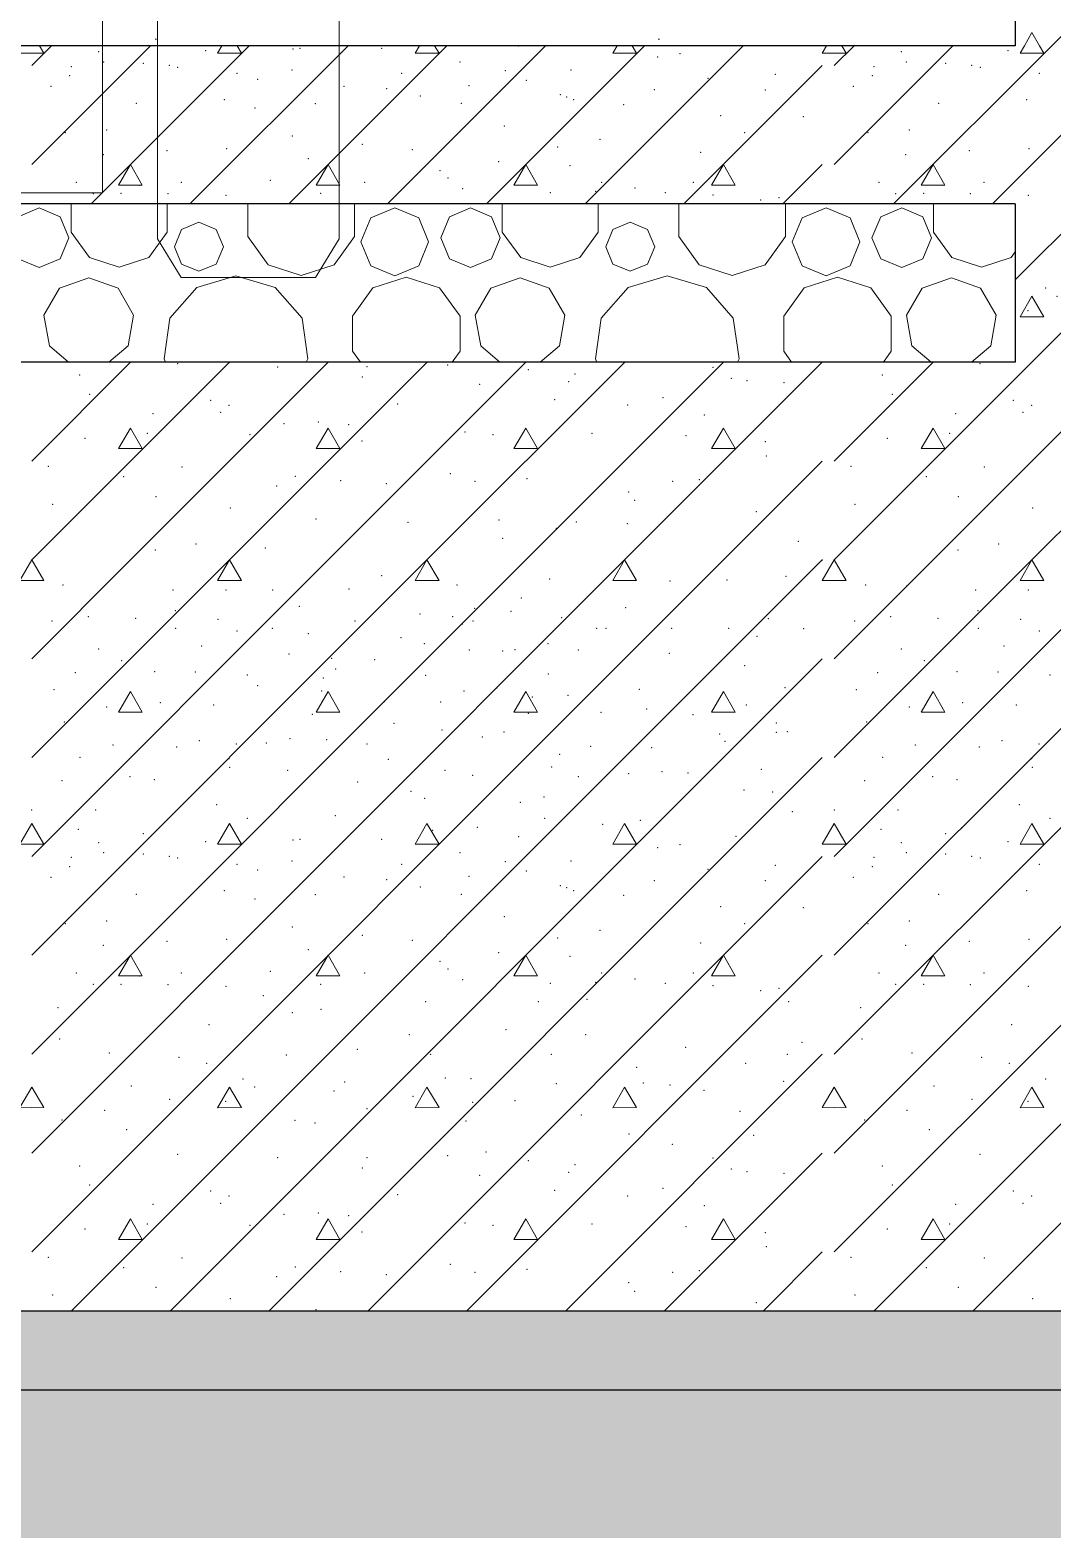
# Model space of a CAD drawing. Header units: millimetres. Extents: x 18162 to 7085488, y 72188 to 247925.
# Drawn here: x 4272667 to 4273960, y 98527 to 100423 of the extents above; entities that cross this region are included whole.
import ezdxf

# ---------------------------------------------------------------- set-up
doc = ezdxf.new("R2010")
doc.units = ezdxf.units.MM
doc.header["$MEASUREMENT"] = 0
for name, color, linetype in [('Drawing & Figure', 7, 'Continuous'), ('Interior - Furniture', 7, 'Continuous'), ('Structural - Bearing', 7, 'Continuous')]:
    doc.layers.add(name, color=color, linetype=linetype)

# ---------------------------------------------------------------- blocks, each defined once
blk = doc.blocks.new('*X1256', base_point=(4294986.6, 104752.7))
at = {"layer": 'Structural - Bearing', "color": 7, "linetype": 'Continuous', "lineweight": 9}
for p, q in [((4273913.1, 100106.7), (4274009.1, 100202.7)), ((4273934.1, 100002.7), (4274134.1, 100202.7)), ((4274059.1, 100002.7), (4274213.1, 100156.7)), ((4273934.1, 100086), (4273919.1, 100059.9)), ((4273949.2, 100060), (4273934.1, 100086)), ((4274184.1, 100086), (4274169.1, 100059.9)), ((4274199.2, 100060), (4274184.1, 100086)), ((4273919.1, 100059.9), (4273949.2, 100060)), ((4274169.1, 100059.9), (4274199.2, 100060)), ((4274184.1, 100002.7), (4274213.1, 100031.7))]:
    blk.add_line(p, q, dxfattribs=at)
for p in [(4273977, 100201.7), (4274013.5, 100180.1), (4274050, 100184.4), (4274182.5, 100193.9), (4274161.6, 100152.2), (4274006, 100126.4), (4274095.9, 100133.7), (4274188.7, 100127.5), (4274037.2, 100105.9), (4273951.3, 100096.4), (4273966, 100085.9), (4274079.7, 100092.4), (4274207.2, 100097.6), (4273929.2, 100067.8), (4274066.2, 100080.9), (4274166.3, 100074.1), (4274108.3, 100058.7), (4274017.1, 100044), (4274042.5, 100040.6)]:
    blk.add_point(p, dxfattribs=at)
blk = doc.blocks.new('*X1257', base_point=(4294986.6, 104752.7))
at = {"layer": 'Structural - Bearing', "color": 7, "linetype": 'Continuous', "lineweight": 9}
for p, q in [((4273959.1, 100402.7), (4274213.1, 100656.7)), ((4273934.1, 100419.3), (4273924.6, 100402.7)), ((4273943.7, 100402.7), (4273934.1, 100419.3))]:
    blk.add_line(p, q, dxfattribs=at)
blk = doc.blocks.new('*X1456', base_point=(4294986.6, 104752.7))
at = {"layer": 'Structural - Bearing', "color": 7, "linetype": 'Continuous', "lineweight": 9}
for p, q in [((4272668.9, 99877.6), (4272794, 100002.7)), ((4272668.9, 100002.6), (4272669, 100002.7)), ((4272668.9, 99752.6), (4272919, 100002.7)), ((4272793.9, 99752.6), (4273044, 100002.7)), ((4272918.9, 99752.6), (4273169, 100002.7)), ((4273043.9, 99752.6), (4273294, 100002.7)), ((4273168.9, 99752.6), (4273419, 100002.7)), ((4273293.9, 99752.6), (4273544, 100002.7)), ((4273418.9, 99752.6), (4273668.9, 100002.6)), ((4273684.1, 99877.6), (4273809.1, 100002.7)), ((4273684.1, 100002.6), (4273684.1, 100002.7)), ((4273684.1, 99752.6), (4273934.1, 100002.7)), ((4273809.1, 99752.6), (4274059.1, 100002.7)), ((4273934.1, 99752.6), (4274184.1, 100002.7)), ((4272778.8, 99893.3), (4272793.9, 99919.3)), ((4272793.9, 99919.3), (4272808.8, 99893.3)), ((4273028.8, 99893.3), (4273043.9, 99919.3)), ((4273043.9, 99919.3), (4273058.8, 99893.3)), ((4273278.8, 99893.3), (4273293.9, 99919.3)), ((4273293.9, 99919.3), (4273308.8, 99893.3)), ((4273528.8, 99893.3), (4273543.9, 99919.3)), ((4273543.9, 99919.3), (4273558.8, 99893.3)), ((4273793.9, 99893.3), (4273809.1, 99919.3)), ((4273809.1, 99919.3), (4273824, 99893.3)), ((4272808.8, 99893.3), (4272778.8, 99893.3)), ((4273058.8, 99893.3), (4273028.8, 99893.3)), ((4273308.8, 99893.3), (4273278.8, 99893.3)), ((4273558.8, 99893.3), (4273528.8, 99893.3)), ((4273543.9, 99752.6), (4273668.9, 99877.6)), ((4273824, 99893.3), (4273793.9, 99893.3)), ((4272653.8, 99726.6), (4272668.9, 99752.6)), ((4272668.9, 98877.6), (4273543.9, 99752.6)), ((4272668.9, 99002.6), (4273418.9, 99752.6)), ((4272668.9, 99627.6), (4272793.9, 99752.6)), ((4272668.9, 99127.6), (4273293.9, 99752.6)), ((4272668.9, 99252.6), (4273168.9, 99752.6)), ((4272668.9, 99377.6), (4273043.9, 99752.6)), ((4272668.9, 99502.6), (4272918.9, 99752.6)), ((4272684.1, 99726.6), (4272668.9, 99752.6)), ((4272719, 98802.7), (4273668.9, 99752.6)), ((4272918.9, 99752.6), (4272904, 99726.6)), ((4272934.1, 99726.6), (4272918.9, 99752.6)), ((4273168.9, 99752.6), (4273154, 99726.6)), ((4273184.1, 99726.6), (4273168.9, 99752.6)), ((4273418.9, 99752.6), (4273404, 99726.6)), ((4273434.1, 99726.6), (4273418.9, 99752.6)), ((4273668.9, 99726.6), (4273684.1, 99752.6)), ((4273684.1, 98877.6), (4274559.1, 99752.6)), ((4273684.1, 99002.6), (4274434.1, 99752.6)), ((4273684.1, 99627.6), (4273809.1, 99752.6)), ((4273684.1, 99127.6), (4274309.1, 99752.6)), ((4273684.1, 99252.6), (4274184.1, 99752.6)), ((4273684.1, 99377.6), (4274059.1, 99752.6)), ((4273684.1, 99502.6), (4273934.1, 99752.6)), ((4273699.2, 99726.6), (4273684.1, 99752.6)), ((4273734.2, 98802.7), (4274684.1, 99752.6)), ((4273934.1, 99752.6), (4273919.1, 99726.6)), ((4273949.2, 99726.6), (4273934.1, 99752.6)), ((4272668.9, 99726.6), (4272653.8, 99726.6)), ((4272668.9, 99726.6), (4272684.1, 99726.6)), ((4272904, 99726.6), (4272934.1, 99726.6)), ((4273154, 99726.6), (4273184.1, 99726.6)), ((4273404, 99726.6), (4273434.1, 99726.6)), ((4273684.1, 99726.6), (4273668.9, 99726.6)), ((4273684.1, 99726.6), (4273699.2, 99726.6)), ((4273919.1, 99726.6), (4273949.2, 99726.6)), ((4272844, 98802.7), (4273668.9, 99627.6)), ((4273859.2, 98802.7), (4274684.1, 99627.6)), ((4272778.8, 99560), (4272793.9, 99586)), ((4272793.9, 99586), (4272808.8, 99559.9)), ((4273028.8, 99560), (4273043.9, 99586)), ((4273043.9, 99586), (4273058.8, 99559.9)), ((4273278.8, 99560), (4273293.9, 99586)), ((4273293.9, 99586), (4273308.8, 99559.9)), ((4273528.8, 99560), (4273543.9, 99586)), ((4273543.9, 99586), (4273558.8, 99559.9)), ((4273793.9, 99560), (4273809.1, 99586)), ((4273809.1, 99586), (4273824, 99559.9)), ((4272808.8, 99559.9), (4272778.8, 99560)), ((4273058.8, 99559.9), (4273028.8, 99560)), ((4273308.8, 99559.9), (4273278.8, 99560)), ((4273558.8, 99559.9), (4273528.8, 99560)), ((4273824, 99559.9), (4273793.9, 99560)), ((4272969, 98802.7), (4273668.9, 99502.6)), ((4272653.8, 99393.3), (4272668.9, 99419.3)), ((4272684.1, 99393.3), (4272668.9, 99419.3)), ((4272918.9, 99419.3), (4272904, 99393.3)), ((4272934.1, 99393.3), (4272918.9, 99419.3)), ((4273168.9, 99419.3), (4273154, 99393.3)), ((4273184.1, 99393.3), (4273168.9, 99419.3)), ((4273418.9, 99419.3), (4273404, 99393.3)), ((4273434.1, 99393.3), (4273418.9, 99419.3)), ((4273668.9, 99393.3), (4273684.1, 99419.3)), ((4273699.2, 99393.3), (4273684.1, 99419.3)), ((4273934.1, 99419.3), (4273919.1, 99393.3)), ((4273949.2, 99393.3), (4273934.1, 99419.3)), ((4272668.9, 99393.3), (4272653.8, 99393.3)), ((4272668.9, 99393.3), (4272684.1, 99393.3)), ((4272904, 99393.3), (4272934.1, 99393.3)), ((4273154, 99393.3), (4273184.1, 99393.3)), ((4273404, 99393.3), (4273434.1, 99393.3)), ((4273684.1, 99393.3), (4273668.9, 99393.3)), ((4273684.1, 99393.3), (4273699.2, 99393.3)), ((4273919.1, 99393.3), (4273949.2, 99393.3)), ((4273094, 98802.7), (4273668.9, 99377.6)), ((4272778.8, 99226.6), (4272793.9, 99252.6)), ((4272793.9, 99252.6), (4272808.8, 99226.6)), ((4273028.8, 99226.6), (4273043.9, 99252.6)), ((4273043.9, 99252.6), (4273058.8, 99226.6)), ((4273219, 98802.7), (4273668.9, 99252.6)), ((4273278.8, 99226.6), (4273293.9, 99252.6)), ((4273293.9, 99252.6), (4273308.8, 99226.6)), ((4273528.8, 99226.6), (4273543.9, 99252.6)), ((4273543.9, 99252.6), (4273558.8, 99226.6)), ((4273793.9, 99226.6), (4273809.1, 99252.6)), ((4273809.1, 99252.6), (4273824, 99226.6)), ((4272808.8, 99226.6), (4272778.8, 99226.6)), ((4273058.8, 99226.6), (4273028.8, 99226.6)), ((4273308.8, 99226.6), (4273278.8, 99226.6)), ((4273558.8, 99226.6), (4273528.8, 99226.6)), ((4273824, 99226.6), (4273793.9, 99226.6)), ((4273344, 98802.7), (4273668.9, 99127.6)), ((4272653.8, 99060), (4272668.9, 99086)), ((4272684.1, 99060), (4272668.9, 99086)), ((4272918.9, 99086), (4272904, 99059.9)), ((4272934.1, 99060), (4272918.9, 99086)), ((4273168.9, 99086), (4273154, 99059.9)), ((4273184.1, 99060), (4273168.9, 99086)), ((4273418.9, 99086), (4273404, 99059.9)), ((4273434.1, 99060), (4273418.9, 99086)), ((4273668.9, 99060), (4273684.1, 99086)), ((4273699.2, 99060), (4273684.1, 99086)), ((4273934.1, 99086), (4273919.1, 99059.9)), ((4273949.2, 99060), (4273934.1, 99086)), ((4272668.9, 99059.9), (4272653.8, 99060)), ((4272668.9, 99059.9), (4272684.1, 99060)), ((4272904, 99059.9), (4272934.1, 99060)), ((4273154, 99059.9), (4273184.1, 99060)), ((4273404, 99059.9), (4273434.1, 99060)), ((4273684.1, 99059.9), (4273668.9, 99060)), ((4273684.1, 99059.9), (4273699.2, 99060)), ((4273919.1, 99059.9), (4273949.2, 99060)), ((4273469, 98802.7), (4273668.9, 99002.6)), ((4272778.8, 98893.3), (4272793.9, 98919.3)), ((4272793.9, 98919.3), (4272808.8, 98893.3)), ((4273028.8, 98893.3), (4273043.9, 98919.3)), ((4273043.9, 98919.3), (4273058.8, 98893.3)), ((4273278.8, 98893.3), (4273293.9, 98919.3)), ((4273293.9, 98919.3), (4273308.8, 98893.3)), ((4273528.8, 98893.3), (4273543.9, 98919.3)), ((4273543.9, 98919.3), (4273558.8, 98893.3)), ((4273793.9, 98893.3), (4273809.1, 98919.3)), ((4273809.1, 98919.3), (4273824, 98893.3)), ((4272808.8, 98893.3), (4272778.8, 98893.3)), ((4273058.8, 98893.3), (4273028.8, 98893.3)), ((4273308.8, 98893.3), (4273278.8, 98893.3)), ((4273558.8, 98893.3), (4273528.8, 98893.3)), ((4273824, 98893.3), (4273793.9, 98893.3)), ((4273594, 98802.7), (4273668.9, 98877.6))]:
    blk.add_line(p, q, dxfattribs=at)
for p in [(4272853.5, 100000.9), (4272980.1, 99996.6), (4273093.2, 99996.9), (4273195.2, 99999.2), (4273297.2, 99993), (4273530.5, 99996.1), (4273868.6, 100000.9), (4272729.7, 99986.2), (4273087, 99983.8), (4273235.4, 99974.5), (4273348.3, 99978.1), (4273356, 99987.8), (4273553.7, 99982.2), (4273573.8, 99979.1), (4273620.6, 99976.9), (4273744.9, 99986.2), (4272742.4, 99962.1), (4272895.4, 99954.4), (4273330.3, 99955.4), (4273467.3, 99957.9), (4273757.5, 99962.1), (4273910.5, 99954.4), (4272822.4, 99937.5), (4272907.8, 99939), (4272918.6, 99948.2), (4273131.8, 99949.8), (4273422.6, 99948.3), (4273519.7, 99935.9), (4273837.5, 99937.5), (4273922.9, 99939), (4273933.7, 99948.2), (4272988.1, 99925), (4273031.6, 99926.8), (4273070, 99923.5), (4273216.8, 99914.2), (4272736.2, 99906.4), (4272815, 99912.7), (4272944.8, 99911.1), (4273086.7, 99902.9), (4273252.4, 99911.1), (4273377.5, 99912.7), (4273496.5, 99909.6), (4273597, 99901.9), (4273751.4, 99906.4), (4273830.2, 99912.7), (4273598.2, 99884), (4272690.1, 99870.7), (4272785.4, 99857.8), (4272858.9, 99869.9), (4273002.2, 99858.4), (4273198.3, 99861.7), (4273705.2, 99870.7), (4273800.5, 99857.8), (4273874, 99869.9), (4272978.8, 99846.2), (4273059.7, 99852.6), (4273117.5, 99848.8), (4273229.7, 99852), (4273229.7, 99852), (4273295.6, 99855.5), (4273423.9, 99838.5), (4273479.6, 99852), (4273513.5, 99854), (4272695.3, 99823), (4272825.9, 99832.7), (4273431.6, 99827.7), (4273710.4, 99823), (4273841.1, 99832.7), (4272920, 99818.4), (4273028.3, 99804.5), (4273260.1, 99803), (4273358, 99800.7), (4273585.4, 99813.5), (4273935.2, 99818.4), (4273144.9, 99799.9), (4273332.6, 99792.7), (4273422.3, 99798.3), (4272825.3, 99765.1), (4272876.8, 99772.8), (4272964.4, 99767.6), (4273264.7, 99779.8), (4273638.8, 99776.2), (4273840.5, 99765.1), (4273892, 99772.8), (4272668.9, 99752.6), (4272668.9, 99752.6), (4272668.9, 99752.6), (4273668.9, 99752.6), (4273668.9, 99752.6), (4273668.9, 99752.6), (4273684.1, 99752.6), (4273684.1, 99752.6), (4273684.1, 99752.6), (4273111.7, 99732.5), (4273324.2, 99728.6), (4273476.1, 99726), (4273548.3, 99727.2), (4273623.2, 99731.7), (4272708.6, 99720.9), (4272761.2, 99719.8), (4272847.6, 99714.5), (4272914.6, 99714.5), (4272973.8, 99714.5), (4273070.4, 99715.8), (4273207, 99720.9), (4273723.7, 99720.9), (4273776.3, 99719.8), (4273862.8, 99714.5), (4273929.7, 99714.5), (4272850.6, 99688.4), (4273007.3, 99693.9), (4273229.2, 99691.5), (4273275.2, 99687.4), (4273288.1, 99704.2), (4273420.1, 99692), (4273865.7, 99688.4), (4272694.6, 99675.5), (4272740.3, 99680.7), (4272800.3, 99678.7), (4272904.7, 99677.6), (4273077.7, 99675.5), (4273160, 99684.1), (4273201.4, 99680.7), (4273213.7, 99671.4), (4273227.1, 99675.5), (4273339.1, 99679.4), (4273600.6, 99678.1), (4273709.7, 99675.5), (4273755.5, 99680.7), (4273815.4, 99678.7), (4273919.8, 99677.6), (4272851.1, 99665.9), (4272928.5, 99662.6), (4272973.4, 99665.9), (4273018.9, 99659.1), (4273136.2, 99654.3), (4273383.5, 99665.9), (4273395.5, 99666), (4273478.2, 99665.9), (4273550.3, 99665.9), (4273586.2, 99656), (4273645.3, 99665.8), (4273866.2, 99665.9), (4273943.6, 99662.6), (4272753.6, 99639.8), (4272883.7, 99643.7), (4272994.4, 99633.4), (4273165.6, 99646.6), (4273222.4, 99638.5), (4273264.7, 99637.4), (4273280.2, 99639), (4273321.9, 99646.7), (4273360.2, 99638.5), (4273475.6, 99634.3), (4273768.8, 99639.8), (4273898.8, 99643.7), (4272782.8, 99625.3), (4272824.3, 99611.2), (4272876, 99610.8), (4273048.4, 99628.2), (4273053.5, 99614.6), (4273102.5, 99626.6), (4273570.7, 99618.9), (4273798, 99625.3), (4273839.4, 99611.2), (4273891.2, 99610.8), (4272724, 99609.8), (4272941.7, 99606.9), (4272954.6, 99593.4), (4273037.6, 99603.4), (4273167.4, 99606.5), (4273322.6, 99608.2), (4273739.1, 99609.8), (4273956.8, 99606.9), (4272697, 99588.3), (4273035.7, 99587), (4273114.8, 99573.5), (4273186.3, 99572.8), (4273215.9, 99587), (4273257.2, 99590.8), (4273302.2, 99579.3), (4273347.4, 99581.2), (4273437.3, 99588.9), (4273621.6, 99590.9), (4273712.1, 99588.3), (4272763.9, 99566.4), (4272831.5, 99572.2), (4272899.2, 99569), (4273023.7, 99557.1), (4273297.1, 99558.7), (4273389, 99559.9), (4273446.9, 99564.2), (4273505.3, 99556.9), (4273572.7, 99569), (4273779.1, 99566.4), (4273846.7, 99572.2), (4273914.3, 99569), (4272710, 99547.8), (4273127.1, 99545.8), (4273188, 99537.7), (4273266.4, 99534.9), (4273610.9, 99546.2), (4273624.8, 99535.4), (4273725.1, 99547.8), (4272771.5, 99518.5), (4272852.4, 99515.8), (4272881.1, 99523.9), (4272927.8, 99520), (4272965.7, 99521), (4272995.7, 99526.5), (4273042.1, 99525.2), (4273093.2, 99519.7), (4273238.8, 99528.8), (4273376, 99516.9), (4273539.1, 99532.3), (4273546, 99523.1), (4273611, 99534.5), (4273786.6, 99518.5), (4273867.5, 99515.8), (4273896.3, 99523.9), (4273943, 99520), (4272730, 99503), (4272918.6, 99501.4), (4273119.8, 99500.2), (4273336.6, 99506.8), (4273453.3, 99515.3), (4273745.2, 99503), (4273933.7, 99501.4), (4272793.4, 99478.3), (4272919.3, 99490.1), (4272992.6, 99486.4), (4273023.7, 99482.9), (4273191.5, 99486.5), (4273226.5, 99480), (4273326.5, 99490.6), (4273360.5, 99478.3), (4273424.1, 99482.3), (4273466.3, 99484.8), (4273498.9, 99483.2), (4273498.9, 99483.2), (4273592, 99487.8), (4273808.5, 99478.3), (4273934.5, 99490.1), (4272707.4, 99473.6), (4272824, 99474.6), (4273081, 99471.9), (4273148.6, 99460.1), (4273569.7, 99461.7), (4273606.1, 99459.3), (4273722.5, 99473.6), (4273839.2, 99474.6), (4272902.9, 99443), (4273165.8, 99451.1), (4273287, 99446.2), (4273317.1, 99452.6), (4273918, 99443), (4272668.9, 99436.3), (4272749.8, 99436.3), (4272941.7, 99426), (4273053.1, 99429.1), (4273317.7, 99426), (4273438.7, 99423.4), (4273631.1, 99434.4), (4273684.1, 99436.3), (4273764.9, 99436.3), (4273956.8, 99426), (4272727.9, 99411.9), (4272809.9, 99406.3), (4272830.2, 99413.9), (4273176, 99410.6), (4273232.7, 99414.4), (4273284.8, 99402.5), (4273391.1, 99418.3), (4273559.7, 99403.1), (4273743, 99411.9), (4273825.1, 99406.3), (4273845.3, 99413.9), (4272753.6, 99395.1), (4272888.9, 99396.4), (4272999.2, 99398.6), (4273008.2, 99399.4), (4273111.7, 99399.4), (4273460.6, 99388.7), (4273488.9, 99392.5), (4273768.8, 99395.1), (4273904, 99396.4), (4272717, 99364.6), (4272719.2, 99376.3), (4272760.1, 99382.2), (4272809.9, 99380.7), (4272842.9, 99377.8), (4272853.7, 99375.5), (4272928.5, 99367.8), (4272998.3, 99371.9), (4273136.8, 99367.8), (4273210.8, 99382.2), (4273268.1, 99371), (4273351.2, 99371.9), (4273609.6, 99366.4), (4273732.1, 99364.6), (4273734.4, 99376.3), (4273775.2, 99382.2), (4273825.1, 99380.7), (4273858, 99377.8), (4273868.8, 99375.5), (4273943.6, 99367.8), (4272693.1, 99351.3), (4272954.6, 99360.3), (4273063.8, 99351.5), (4273117.9, 99348.4), (4273222, 99352.3), (4273294.5, 99359.1), (4273456.3, 99347.1), (4273524.5, 99361.4), (4273597, 99346.9), (4273708.2, 99351.3), (4272801.1, 99329.9), (4272912.4, 99334.5), (4273027.8, 99329.4), (4273160.6, 99339.1), (4273212.2, 99329.9), (4273337.4, 99340.7), (4273345.6, 99338.1), (4273354.4, 99334.5), (4273417.7, 99328.4), (4273816.3, 99329.9), (4273927.5, 99334.5), (4272951.2, 99323.9), (4273540.3, 99314.2), (4273644.9, 99312.9), (4272711.5, 99292.8), (4272763.9, 99296), (4272998.4, 99288.4), (4273266.7, 99301.3), (4273570.7, 99292.8), (4273726.6, 99292.8), (4273779.1, 99296), (4272839.9, 99270.2), (4272915.5, 99272.7), (4273086.9, 99278), (4273150.3, 99271.5), (4273334.1, 99274.5), (4273387.9, 99284.1), (4273855, 99270.2), (4273930.6, 99272.7), (4272759.4, 99265), (4273018.9, 99259.9), (4273259.7, 99256), (4273349.7, 99251.1), (4273515.1, 99268.1), (4273774.5, 99265), (4272970.8, 99232.5), (4273185.5, 99244.9), (4273195.3, 99235.4), (4272725.4, 99230.1), (4272746.8, 99215.8), (4272782, 99216.1), (4272805.1, 99226.4), (4272841.3, 99215.6), (4272858.3, 99230.1), (4272914.6, 99213.5), (4273034.4, 99216.1), (4273090.1, 99230.1), (4273214.1, 99221.9), (4273325, 99217.1), (4273382.2, 99218.6), (4273389.9, 99230.1), (4273432, 99222.8), (4273470.3, 99217.1), (4273505.8, 99230.1), (4273530.9, 99214), (4273740.5, 99230.1), (4273761.9, 99215.8), (4273797.1, 99216.1), (4273820.3, 99226.4), (4273856.4, 99215.6), (4273873.4, 99230.1), (4273929.7, 99213.5), (4272961.8, 99201.6), (4273167.4, 99193.9), (4273309.6, 99194), (4273371.4, 99197), (4273590.8, 99207.8), (4273614.2, 99210.8), (4273626.3, 99193.9), (4272702.2, 99186.2), (4272998.4, 99180.1), (4273034.9, 99184.3), (4273717.4, 99186.2), (4272893.2, 99165), (4273268.8, 99158.6), (4273908.3, 99165), (4272704.2, 99146.7), (4273146.5, 99152.2), (4273369.7, 99152.2), (4273643.4, 99142.4), (4273719.3, 99146.7), (4272767.1, 99129), (4272855.4, 99123.4), (4272990.9, 99126.4), (4273080.7, 99133.7), (4273173.6, 99127.5), (4273326.2, 99127.4), (4273496.3, 99136.1), (4273624.8, 99127.5), (4273782.3, 99129), (4273870.5, 99123.4), (4272890.2, 99116.2), (4273022.1, 99105.8), (4273434.3, 99111), (4273572.1, 99116.2), (4273905.4, 99116.2), (4272795, 99087.3), (4272936.1, 99096.3), (4272950.9, 99085.9), (4273051.1, 99080.9), (4273064.6, 99092.4), (4273192.1, 99097.6), (4273224.5, 99096.6), (4273332.7, 99090.4), (4273442.6, 99091.2), (4273476.4, 99088.8), (4273519.4, 99081.8), (4273619.9, 99093.4), (4273810.1, 99087.3), (4273951.3, 99096.3), (4272843.4, 99070.3), (4272914.1, 99067.8), (4273151.1, 99074.1), (4273226.6, 99066.7), (4273280.2, 99068.7), (4273858.5, 99070.3), (4273929.2, 99067.8), (4272707.4, 99044.2), (4272761, 99056.4), (4273002, 99043.9), (4273093.2, 99058.7), (4273218.1, 99043.2), (4273364.3, 99050.6), (4273564.8, 99055.1), (4273564.8, 99055.1), (4273722.5, 99044.2), (4273776.1, 99056.4), (4272789.1, 99032), (4273027.3, 99040.5), (4273424.4, 99026.6), (4273582.2, 99025), (4273804.2, 99032), (4273479.1, 99013.7), (4272729.7, 98986.2), (4272853.5, 99000.8), (4272980.1, 98996.5), (4273093.2, 98996.8), (4273195.2, 98999.2), (4273243.7, 99003.7), (4273297.2, 98993), (4273356, 98987.7), (4273530.5, 98996.1), (4273744.9, 98986.2), (4273868.6, 99000.8), (4273087, 98983.8), (4273235.4, 98974.5), (4273348.3, 98978.1), (4273553.7, 98982.2), (4273573.8, 98979.1), (4273620.6, 98976.9), (4272742.4, 98962.1), (4272895.4, 98954.4), (4272918.6, 98948.2), (4273131.8, 98949.8), (4273330.3, 98955.4), (4273422.6, 98948.3), (4273467.3, 98957.9), (4273757.5, 98962.1), (4273910.5, 98954.4), (4273933.7, 98948.2), (4272822.4, 98937.5), (4272907.8, 98938.9), (4273519.7, 98935.9), (4273837.5, 98937.5), (4273922.9, 98938.9), (4272815, 98912.7), (4272944.8, 98911.1), (4272988.1, 98925), (4273031.6, 98926.8), (4273070, 98923.5), (4273216.8, 98914.2), (4273252.4, 98911.1), (4273377.5, 98912.7), (4273496.5, 98909.6), (4273830.2, 98912.7), (4272736.2, 98906.4), (4273086.7, 98902.8), (4273597, 98901.9), (4273751.4, 98906.4), (4273598.2, 98884), (4272690.1, 98870.6), (4272785.4, 98857.8), (4272858.9, 98869.9), (4273002.2, 98858.4), (4273059.7, 98852.6), (4273198.3, 98861.7), (4273295.6, 98855.5), (4273513.5, 98853.9), (4273705.2, 98870.6), (4273800.5, 98857.8), (4273874, 98869.9), (4272978.8, 98846.2), (4273117.5, 98848.7), (4273229.7, 98851.9), (4273229.7, 98851.9), (4273423.9, 98838.5), (4273479.6, 98851.9), (4272695.3, 98823), (4272825.9, 98832.7), (4272920, 98818.4), (4273431.6, 98827.7), (4273710.4, 98823), (4273841.1, 98832.7), (4273935.2, 98818.4), (4273028.3, 98804.5), (4273260.1, 98803), (4273585.4, 98813.5)]:
    blk.add_point(p, dxfattribs=at)
blk = doc.blocks.new('*X1491', base_point=(4294986.6, 104752.7))
at = {"layer": 'Structural - Bearing', "color": 7, "linetype": 'Continuous', "lineweight": 9}
for p, q in [((4272718.7, 100202.7), (4272718.7, 100166.9)), ((4272840.1, 100166.9), (4272840.1, 100202.7)), ((4272942.1, 100202.7), (4272942.1, 100161.4)), ((4273077.1, 100161.4), (4273077.1, 100202.7)), ((4273264.2, 100202.7), (4273264.2, 100166.9)), ((4273385.6, 100166.9), (4273385.6, 100202.7)), ((4273487.6, 100202.7), (4273487.6, 100161.4)), ((4273622.6, 100161.4), (4273622.6, 100202.7)), ((4273809.8, 100202.7), (4273809.8, 100166.9)), ((4272678.3, 100197.6), (4272651.7, 100186.6)), ((4272704.9, 100186.6), (4272678.3, 100197.6)), ((4272715.9, 100160), (4272704.9, 100186.6)), ((4272880.4, 100179.5), (4272858.5, 100170.4)), ((4272902.4, 100170.4), (4272880.4, 100179.5)), ((4273097.8, 100185), (4273085.2, 100154.7)), ((4273128.1, 100197.6), (4273097.8, 100185)), ((4273158.4, 100185), (4273128.1, 100197.6)), ((4273171, 100154.7), (4273158.4, 100185)), ((4273197.3, 100186.6), (4273186.3, 100160)), ((4273223.9, 100197.6), (4273197.3, 100186.6)), ((4273250.5, 100186.6), (4273223.9, 100197.6)), ((4273261.5, 100160), (4273250.5, 100186.6)), ((4273426, 100179.5), (4273404.1, 100170.4)), ((4273447.9, 100170.4), (4273426, 100179.5)), ((4273643.4, 100185), (4273630.8, 100154.7)), ((4273673.7, 100197.6), (4273643.4, 100185)), ((4273704, 100185), (4273673.7, 100197.6)), ((4273716.6, 100154.7), (4273704, 100185)), ((4273742.8, 100186.6), (4273731.8, 100160)), ((4273769.4, 100197.6), (4273742.8, 100186.6)), ((4273796, 100186.6), (4273769.4, 100197.6)), ((4273807, 100160), (4273796, 100186.6)), ((4272718.7, 100166.9), (4272741.8, 100135)), ((4272816.9, 100135), (4272840.1, 100166.9)), ((4272858.5, 100170.4), (4272849.4, 100148.5)), ((4272911.4, 100148.5), (4272902.4, 100170.4)), ((4272942.1, 100161.4), (4272967.9, 100125.9)), ((4273051.3, 100125.9), (4273077.1, 100161.4)), ((4273264.2, 100166.9), (4273287.4, 100135)), ((4273362.4, 100135), (4273385.6, 100166.9)), ((4273404.1, 100170.4), (4273395, 100148.5)), ((4273457, 100148.5), (4273447.9, 100170.4)), ((4273487.6, 100161.4), (4273513.4, 100125.9)), ((4273596.8, 100125.9), (4273622.6, 100161.4)), ((4273809.8, 100166.9), (4273833, 100135)), ((4272704.9, 100133.4), (4272715.9, 100160)), ((4272849.4, 100148.5), (4272858.5, 100126.5)), ((4272902.4, 100126.5), (4272911.4, 100148.5)), ((4273085.2, 100154.7), (4273097.8, 100124.4)), ((4273158.4, 100124.4), (4273171, 100154.7)), ((4273186.3, 100160), (4273197.3, 100133.4)), ((4273250.5, 100133.4), (4273261.5, 100160)), ((4273395, 100148.5), (4273404.1, 100126.5)), ((4273447.9, 100126.5), (4273457, 100148.5)), ((4273630.8, 100154.7), (4273643.4, 100124.4)), ((4273704, 100124.4), (4273716.6, 100154.7)), ((4273731.8, 100160), (4273742.8, 100133.4)), ((4273796, 100133.4), (4273807, 100160)), ((4273908, 100135), (4273913.1, 100142)), ((4272651.7, 100133.4), (4272678.3, 100122.4)), ((4272678.3, 100122.4), (4272704.9, 100133.4)), ((4272741.8, 100135), (4272779.4, 100122.8)), ((4272779.4, 100122.8), (4272816.9, 100135)), ((4272858.5, 100126.5), (4272880.4, 100117.5)), ((4272880.4, 100117.5), (4272902.4, 100126.5)), ((4272967.9, 100125.9), (4273009.6, 100112.4)), ((4273009.6, 100112.4), (4273051.3, 100125.9)), ((4273097.8, 100124.4), (4273128.1, 100111.8)), ((4273128.1, 100111.8), (4273158.4, 100124.4)), ((4273197.3, 100133.4), (4273223.9, 100122.4)), ((4273223.9, 100122.4), (4273250.5, 100133.4)), ((4273287.4, 100135), (4273324.9, 100122.8)), ((4273324.9, 100122.8), (4273362.4, 100135)), ((4273404.1, 100126.5), (4273426, 100117.5)), ((4273426, 100117.5), (4273447.9, 100126.5)), ((4273513.4, 100125.9), (4273555.1, 100112.4)), ((4273555.1, 100112.4), (4273596.8, 100125.9)), ((4273643.4, 100124.4), (4273673.7, 100111.8)), ((4273673.7, 100111.8), (4273704, 100124.4)), ((4273742.8, 100133.4), (4273769.4, 100122.4)), ((4273769.4, 100122.4), (4273796, 100133.4)), ((4273833, 100135), (4273870.5, 100122.8)), ((4273870.5, 100122.8), (4273908, 100135)), ((4272741.1, 100109.4), (4272704.1, 100096)), ((4272778.1, 100096), (4272741.1, 100109.4)), ((4272927.3, 100111.8), (4272877.6, 100097.2)), ((4272976.9, 100097.2), (4272927.3, 100111.8)), ((4273142.6, 100110.2), (4273100.6, 100096.6)), ((4273184.7, 100096.6), (4273142.6, 100110.2)), ((4273286.7, 100109.4), (4273249.7, 100096)), ((4273323.6, 100096), (4273286.7, 100109.4)), ((4273472.8, 100111.8), (4273423.2, 100097.2)), ((4273522.5, 100097.2), (4273472.8, 100111.8)), ((4273688.2, 100110.2), (4273646.1, 100096.6)), ((4273730.2, 100096.6), (4273688.2, 100110.2)), ((4273832.2, 100109.4), (4273795.2, 100096)), ((4273869.2, 100096), (4273832.2, 100109.4)), ((4272704.1, 100096), (4272684.4, 100061.9)), ((4272797.8, 100061.9), (4272778.1, 100096)), ((4272877.6, 100097.2), (4272843.7, 100058.1)), ((4273010.8, 100058.1), (4272976.9, 100097.2)), ((4273100.6, 100096.6), (4273074.6, 100060.8)), ((4273210.7, 100060.8), (4273184.7, 100096.6)), ((4273249.7, 100096), (4273230, 100061.9)), ((4273343.3, 100061.9), (4273323.6, 100096)), ((4273423.2, 100097.2), (4273389.3, 100058.1)), ((4273556.4, 100058.1), (4273522.5, 100097.2)), ((4273646.1, 100096.6), (4273620.1, 100060.8)), ((4273756.2, 100060.8), (4273730.2, 100096.6)), ((4273795.2, 100096), (4273775.6, 100061.9)), ((4273888.9, 100061.9), (4273869.2, 100096)), ((4272684.4, 100061.9), (4272691.3, 100023.1)), ((4272790.9, 100023.1), (4272797.8, 100061.9)), ((4272843.7, 100058.1), (4272836.4, 100006.9)), ((4273018.2, 100006.9), (4273010.8, 100058.1)), ((4273074.6, 100060.8), (4273074.6, 100016.6)), ((4273210.7, 100016.6), (4273210.7, 100060.8)), ((4273230, 100061.9), (4273236.8, 100023.1)), ((4273336.5, 100023.1), (4273343.3, 100061.9)), ((4273389.3, 100058.1), (4273381.9, 100006.9)), ((4273563.7, 100006.9), (4273556.4, 100058.1)), ((4273620.1, 100060.8), (4273620.1, 100016.6)), ((4273756.2, 100016.6), (4273756.2, 100060.8)), ((4273775.6, 100061.9), (4273782.4, 100023.1)), ((4273882.1, 100023.1), (4273888.9, 100061.9)), ((4272691.3, 100023.1), (4272715.6, 100002.7)), ((4272766.6, 100002.7), (4272790.9, 100023.1)), ((4273074.6, 100016.6), (4273084.6, 100002.7)), ((4273200.6, 100002.7), (4273210.7, 100016.6)), ((4273236.8, 100023.1), (4273261.2, 100002.7)), ((4273312.1, 100002.7), (4273336.5, 100023.1)), ((4273620.1, 100016.6), (4273630.2, 100002.7)), ((4273746.2, 100002.7), (4273756.2, 100016.6)), ((4273782.4, 100023.1), (4273806.7, 100002.7)), ((4273857.7, 100002.7), (4273882.1, 100023.1)), ((4272836.4, 100006.9), (4272838.3, 100002.7)), ((4273016.2, 100002.7), (4273018.2, 100006.9)), ((4273381.9, 100006.9), (4273383.9, 100002.7)), ((4273561.8, 100002.7), (4273563.7, 100006.9))]:
    blk.add_line(p, q, dxfattribs=at)
blk = doc.blocks.new('*X1496', base_point=(4294986.6, 104752.7))
at = {"layer": 'Structural - Bearing', "color": 7, "linetype": 'Continuous', "lineweight": 9}
for p, q in [((4272668.9, 100393.3), (4272653.8, 100393.3)), ((4272668.9, 100252.6), (4272819, 100402.7)), ((4272668.9, 100377.6), (4272694, 100402.7)), ((4272668.9, 100393.3), (4272684.1, 100393.3)), ((4272684.1, 100393.3), (4272678.6, 100402.7)), ((4272744, 100202.7), (4272944, 100402.7)), ((4272869, 100202.7), (4273069, 100402.7)), ((4272909.4, 100402.7), (4272904, 100393.3)), ((4272904, 100393.3), (4272934.1, 100393.3)), ((4272934.1, 100393.3), (4272928.6, 100402.7)), ((4272994, 100202.7), (4273194, 100402.7)), ((4273119, 100202.7), (4273319, 100402.7)), ((4273159.4, 100402.7), (4273154, 100393.3)), ((4273154, 100393.3), (4273184.1, 100393.3)), ((4273184.1, 100393.3), (4273178.6, 100402.7)), ((4273244, 100202.7), (4273444, 100402.7)), ((4273369, 100202.7), (4273569, 100402.7)), ((4273409.4, 100402.7), (4273404, 100393.3)), ((4273404, 100393.3), (4273434.1, 100393.3)), ((4273434.1, 100393.3), (4273428.6, 100402.7)), ((4273668.9, 100393.3), (4273674.4, 100402.7)), ((4273684.1, 100393.3), (4273668.9, 100393.3)), ((4273684.1, 100252.6), (4273834.1, 100402.7)), ((4273684.1, 100377.6), (4273709.1, 100402.7)), ((4273684.1, 100393.3), (4273699.2, 100393.3)), ((4273699.2, 100393.3), (4273693.7, 100402.7)), ((4273759.1, 100202.7), (4273959.1, 100402.7)), ((4273884.1, 100202.7), (4274084.1, 100402.7)), ((4273924.6, 100402.7), (4273919.1, 100393.3)), ((4273919.1, 100393.3), (4273949.2, 100393.3)), ((4273949.2, 100393.3), (4273943.7, 100402.7)), ((4273494, 100202.7), (4273668.9, 100377.6)), ((4272778.8, 100226.6), (4272793.9, 100252.6)), ((4272793.9, 100252.6), (4272808.8, 100226.6)), ((4273028.8, 100226.6), (4273043.9, 100252.6)), ((4273043.9, 100252.6), (4273058.8, 100226.6)), ((4273278.8, 100226.6), (4273293.9, 100252.6)), ((4273293.9, 100252.6), (4273308.8, 100226.6)), ((4273528.8, 100226.6), (4273543.9, 100252.6)), ((4273543.9, 100252.6), (4273558.8, 100226.6)), ((4273619, 100202.7), (4273668.9, 100252.6)), ((4273793.9, 100226.6), (4273809.1, 100252.6)), ((4273809.1, 100252.6), (4273824, 100226.6)), ((4272808.8, 100226.6), (4272778.8, 100226.6)), ((4273058.8, 100226.6), (4273028.8, 100226.6)), ((4273308.8, 100226.6), (4273278.8, 100226.6)), ((4273558.8, 100226.6), (4273528.8, 100226.6)), ((4273824, 100226.6), (4273793.9, 100226.6))]:
    blk.add_line(p, q, dxfattribs=at)
for p in [(4272753.6, 100395.1), (4272888.9, 100396.4), (4272999.2, 100398.6), (4273008.2, 100399.5), (4273111.7, 100399.5), (4273284.8, 100402.6), (4273460.6, 100388.7), (4273488.9, 100392.6), (4273768.8, 100395.1), (4273904, 100396.4), (4272719.2, 100376.3), (4272760.1, 100382.3), (4272809.9, 100380.7), (4272842.9, 100377.8), (4272853.7, 100375.5), (4272998.3, 100372), (4273210.8, 100382.3), (4273268.1, 100371.1), (4273351.2, 100372), (4273734.4, 100376.3), (4273775.2, 100382.3), (4273825.1, 100380.7), (4273858, 100377.8), (4273868.8, 100375.5), (4272693.1, 100351.3), (4272717, 100364.7), (4272928.5, 100367.9), (4272954.6, 100360.4), (4273063.8, 100351.6), (4273136.8, 100367.9), (4273222, 100352.3), (4273294.5, 100359.1), (4273524.5, 100361.5), (4273609.6, 100366.5), (4273708.2, 100351.3), (4273732.1, 100364.7), (4273943.6, 100367.9), (4272912.4, 100334.6), (4273117.9, 100348.5), (4273160.6, 100339.1), (4273337.4, 100340.7), (4273345.6, 100338.1), (4273354.4, 100334.6), (4273456.3, 100347.1), (4273597, 100346.9), (4273927.5, 100334.6), (4272801.1, 100329.9), (4272951.2, 100323.9), (4273027.8, 100329.4), (4273212.2, 100329.9), (4273417.7, 100328.4), (4273540.3, 100314.2), (4273644.9, 100312.9), (4273816.3, 100329.9), (4272763.9, 100296), (4273266.7, 100301.3), (4273779.1, 100296), (4272711.5, 100292.8), (4272998.4, 100288.5), (4273086.9, 100278.1), (4273334.1, 100274.5), (4273387.9, 100284.2), (4273570.7, 100292.8), (4273726.6, 100292.8), (4272759.4, 100265), (4272839.9, 100270.2), (4272915.5, 100272.7), (4273018.9, 100259.9), (4273150.3, 100271.5), (4273259.7, 100256.1), (4273515.1, 100268.1), (4273774.5, 100265), (4273855, 100270.2), (4273930.6, 100272.7), (4273185.5, 100244.9), (4273349.7, 100251.1), (4272725.4, 100230.1), (4272805.1, 100226.4), (4272858.3, 100230.1), (4272970.8, 100232.5), (4273090.1, 100230.1), (4273195.3, 100235.4), (4273214.1, 100221.9), (4273325, 100217.1), (4273382.2, 100218.7), (4273389.9, 100230.1), (4273432, 100222.8), (4273470.3, 100217.1), (4273505.8, 100230.1), (4273740.5, 100230.1), (4273820.3, 100226.4), (4273873.4, 100230.1), (4272746.8, 100215.8), (4272782, 100216.1), (4272841.3, 100215.6), (4272914.6, 100213.6), (4273034.4, 100216.1), (4273530.9, 100214.1), (4273590.8, 100207.8), (4273614.2, 100210.8), (4273761.9, 100215.8), (4273797.1, 100216.1), (4273856.4, 100215.6), (4273929.7, 100213.6)]:
    blk.add_point(p, dxfattribs=at)

msp = doc.modelspace()

# ---------------------------------------------------------------- hatches: boundary and pattern name
at = {"linetype": 'Continuous', "lineweight": 13}
h = msp.add_hatch(dxfattribs=at)
h.set_pattern_fill('Earth_0003', color=254, style=0, pattern_type=2)
h.set_pattern_definition([(45, (4294986.6, 104752.7), (-413.6575, 413.6575), []), (45, (4294848.7, 104890.6), (-827.315, 827.315), []), (45, (4294710.8, 105028.5), (-827.315, 827.315), []), (135, (4294572.92, 105166.36), (137.88582, 137.88582), [585, -585])])
h.paths.add_polyline_path([(4169933.2, 102402.7), (4169933.2, 72524.1), (4334524.9, 72524.1), (4334524.9, 102402.7), (4280613.1, 102402.7), (4276913.1, 98702.7), (4275213.1, 98702.7), (4243013.1, 98702.7), (4242913.1, 98702.7), (4240913.1, 98702.7), (4237213.1, 102402.7)])
at = {"layer": 'Structural - Bearing', "linetype": 'Continuous', "lineweight": 9}
h = msp.add_hatch(dxfattribs=at)
h.set_pattern_fill('Lightweight_Concrete_0003', style=0, pattern_type=2)
h.set_pattern_definition([(0, (4294986.6, 104752.7), (0, 1169.134), [73.125, -601.875]), (0, (4295324.1, 105337.3), (0, 1169.134), [73.125, -601.875]), (60, (4294986.6, 104752.7), (-1012.5, 584.567), [73.125, -601.875]), (60, (4295661.6, 104752.7), (-1012.5, 584.567), [73.125, -601.875]), (120, (4295059.7, 104752.7), (1012.5, 584.567), [73.125, -601.875]), (120, (4295734.7, 104752.7), (1012.5, 584.567), [73.125, -601.875]), (0, (4294986.58, 104865.2), (0, 225), [0, -225, 0, -337.5]), (45, (4295099.08, 104865.2), (-159.099, 159.099), [0, -168.75, 0, -281.25])])
h.paths.add_polyline_path([(4273913.1, 100452.7), (4267763.1, 100452.7), (4267763.1, 100402.7), (4273913.1, 100402.7)])
h = msp.add_hatch(dxfattribs=at)
h.set_pattern_fill('Structural_Concrete_0003', style=0, pattern_type=2)
h.set_pattern_definition([(0, (4294986.6, 104752.7), (0, 467.6537), [45, -225]), (0, (4295121.6, 104986.53), (0, 467.6537), [45, -225]), (60, (4294986.6, 104752.7), (-405, 233.827), [45, -225]), (60, (4295256.6, 104752.7), (-405, 233.827), [45, -225]), (120, (4295031.6, 104752.7), (405, 233.827), [45, -225]), (120, (4295301.6, 104752.7), (405, 233.827), [45, -225]), (0, (4294986.58, 104797.71), (0, 90), [0, -90, 0, -135]), (45, (4295031.58, 104797.71), (-63.63961, 63.63961), [0, -67.5, 0, -112.5])])
h.paths.add_polyline_path([(4275313.1, 98802.7), (4242913.1, 98802.7), (4242913.1, 98702.7), (4275313.1, 98702.7)])

# ---------------------------------------------------------------- linework, layer by layer
at = {"color": 7, "linetype": 'Continuous', "lineweight": 13, "flags": 128}
msp.add_lwpolyline([(4169933.2, 102402.7), (4169933.2, 72524.1), (4334524.9, 72524.1), (4334524.9, 102402.7), (4280613.1, 102402.7), (4276913.1, 98702.7), (4275213.1, 98702.7), (4243013.1, 98702.7), (4242913.1, 98702.7), (4240913.1, 98702.7), (4237213.1, 102402.7)], close=True, dxfattribs=at)
at = {"layer": 'Drawing & Figure', "color": 7, "linetype": 'Continuous', "lineweight": 13}
msp.add_lwpolyline([(4237213.1, 102402.7), (4240913.1, 98702.7), (4242913.1, 98702.7), (4276913.1, 98702.7), (4280613.1, 102402.7)], dxfattribs=at)
at = {"layer": 'Interior - Furniture', "color": 7, "linetype": 'Continuous', "lineweight": 13}
for p, q in [((4272828, 100158.6), (4272858, 100109.8)), ((4273028, 100109.8), (4273058, 100158.6)), ((4272858, 100109.8), (4273028, 100109.8))]:
    msp.add_line(p, q, dxfattribs=at)
at = {"layer": 'Interior - Furniture', "color": 7, "linetype": 'Continuous', "lineweight": 13, "flags": 128}
for points in [[(4272758.4, 100581.1), (4272758.4, 100387.6), (4272758.5, 100296.2), (4272758.5, 100216.8)], [(4272828, 100486.8), (4272828, 100459.3), (4272828, 100386.1), (4272828, 100322.7), (4272828, 100259.3), (4272828, 100186.2), (4272828, 100158.6)], [(4273058, 100158.6), (4273058, 100186.2), (4273058, 100259.3), (4273058, 100322.7), (4273058, 100386.1), (4273058, 100459.3), (4273058, 100486.8)], [(4272758.5, 100216.8), (4272291.1, 100216.8), (4272197, 100216.8), (4272103, 100216.8), (4271635.5, 100216.8)]]:
    msp.add_lwpolyline(points, dxfattribs=at)
at = {"layer": 'Structural - Bearing', "color": 7, "linetype": 'Continuous', "lineweight": 25}
for p, q in [((4273913.1, 100452.7), (4273913.1, 100402.7)), ((4273913.1, 100402.7), (4267763.1, 100402.7)), ((4273913.1, 100202.7), (4267763.1, 100202.7)), ((4273913.1, 100202.7), (4273913.1, 100002.7)), ((4273913.1, 100002.7), (4267763.1, 100002.7)), ((4275213.1, 98802.7), (4243013.1, 98802.7)), ((4275313.1, 98702.7), (4242913.1, 98702.7))]:
    msp.add_line(p, q, dxfattribs=at)

# ---------------------------------------------------------------- block references
at = {"layer": 'Structural - Bearing', "lineweight": 0}
for name in ['*X1257', '*X1496', '*X1491', '*X1256', '*X1456']:
    msp.add_blockref(name, (4294986.6, 104752.7), dxfattribs=at)

doc.saveas('drawing.dxf')
